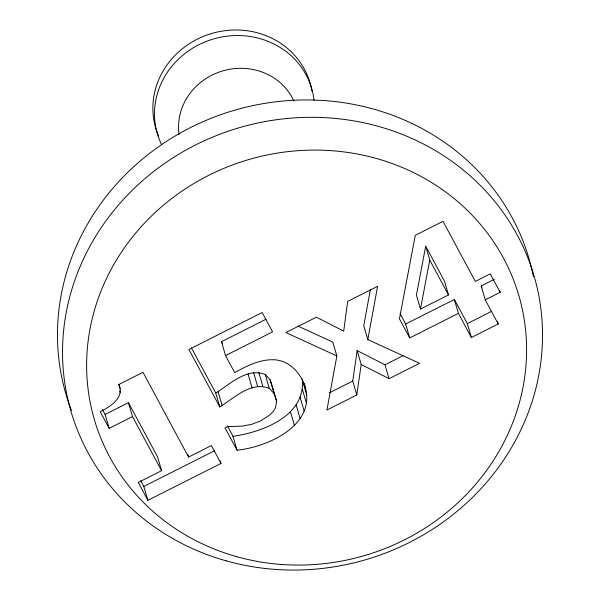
<?xml version="1.0" encoding="UTF-8"?>
<svg xmlns="http://www.w3.org/2000/svg" width="600" height="600" viewBox="0 0 600 600"><rect width="100%" height="100%" fill="white"/><g stroke="black" fill="none" stroke-linecap="round" stroke-linejoin="round"><path stroke-width="0.9" d="M227.4 425.933L232.98 436.305C262.373 432.195 305.933 415.92 302.257 379.26M276.6 401.145L274.2 393.697L269.295 388.35C250.89 381.188 234.233 397.987 219.825 406.965L215.767 393.075C230.167 384.097 246.825 367.298 265.23 374.46L270.142 379.808L272.535 387.248L276.6 401.145L275.587 407.513L273.248 411.502L269.505 415.17L260.745 420.847L251.22 424.478L241.95 426.135L227.55 426.585L225.022 427.86L237.045 450.202C269.445 446.798 318.907 423.885 304.05 383.288M297.983 326.085L332.805 342.082L336.862 355.972L326.925 410.025L356.798 394.957L352.733 381.06L357.135 350.61L384.99 364.793L389.055 378.683L419.52 363.315L367.822 339.577L363.757 325.68L370.343 289.86M356.798 394.957L361.2 364.5L357.135 350.61M367.822 339.577L377.61 286.298L347.663 301.41L343.71 331.11L316.373 317.19L285.9 332.558L336.862 355.972M425.685 246.202L416.423 295.185L420.48 309.075L448.5 294.945L444.435 281.055L425.685 246.202L429.75 260.093L448.5 294.945M420.48 309.075L429.75 260.093M118.808 384.338C125.025 397.493 110.175 406.83 100.17 411.645L109.163 428.347L132.495 416.58L128.438 402.69L105.097 414.457L109.163 428.347M305.062 386.768C300.765 373.11 289.56 360.712 274.567 359.782C260.228 359.062 246.892 365.82 234.705 372.63L225.532 355.582L221.475 341.685L266.04 319.207M225.532 355.582L272.58 331.853L262.185 312.532L188.903 349.493L219.825 406.965M454.35 299.475L458.415 313.373L409.732 337.928L405.675 324.03L454.35 299.475L467.332 323.61L471.397 337.5L498.225 323.97L497.46 321.36M498.225 323.97L485.243 299.835L481.178 285.945L494.46 279.248M485.243 299.835L500.183 292.305L499.673 290.565M128.438 402.69L157.545 456.787L161.61 470.685L138.27 482.452L147.885 500.325L221.017 463.44L220.252 460.838M120.075 388.68L118.748 384.533L142.98 372.308L188.587 457.072L211.403 445.567L221.017 463.44M147.885 500.325L143.828 486.435L214.462 450.81M329.498 392.783L352.733 381.06M384.99 364.793L403.11 355.657M467.332 323.61L491.722 311.303M361.2 364.5L389.055 378.683M500.183 292.305L490.268 273.877L475.327 281.415L443.002 221.333L415.283 235.312L399.45 318.81L409.732 337.928M481.178 285.945L482.048 287.558M458.415 313.373L471.397 337.5M400.103 313.68L405.675 324.03M221.475 341.685L222.345 343.312M191.468 347.918L215.767 393.075M132.495 416.58L161.61 470.685M102.532 409.688L105.097 414.457M140.767 480.75L143.828 486.435M302.618 381.082L306.683 394.972M302.362 389.272L306.428 403.162M300.135 397.275L304.2 411.173M296.123 404.812L300.188 418.702M290.423 411.795L294.48 425.685M270.142 379.808L274.2 393.697M265.23 374.46L269.295 388.35M258.795 372.42L262.86 386.31M253.583 372.615L257.647 386.505M248.048 374.04L252.105 387.93M232.98 436.305L237.045 450.202M218.145 391.875L222.21 405.765M187.822 454.47L188.587 457.072M119.692 390.847L120.203 392.588M71.453 410.408A241.237 225.06 -16.3 0 1 234.968 110.115A241.237 225.06 -16.3 0 1 533.423 276.683M179.1 134.572A60.307 56.265 -16.3 0 1 222.817 70.867A60.307 56.265 -16.3 0 1 293.903 101.1M161.648 144.735A80.415 75.023 -16.3 0 1 213.502 38.97A80.415 75.023 -16.3 0 1 314.055 100.297M158.528 135.922A80.415 75.023 -16.3 0 1 211.882 33.412A80.415 75.023 -16.3 0 1 311.94 91.2M236.655 556.643A221.115 206.295 -16.3 0 0 522.202 308.782A221.115 206.295 -16.3 0 0 160.95 207.322A221.115 206.295 -16.3 0 0 236.655 556.643M226.222 560.857A241.237 225.06 -16.3 0 0 537.757 290.445A241.237 225.06 -16.3 0 0 143.632 179.76A241.237 225.06 -16.3 0 0 226.222 560.857"/></g></svg>
